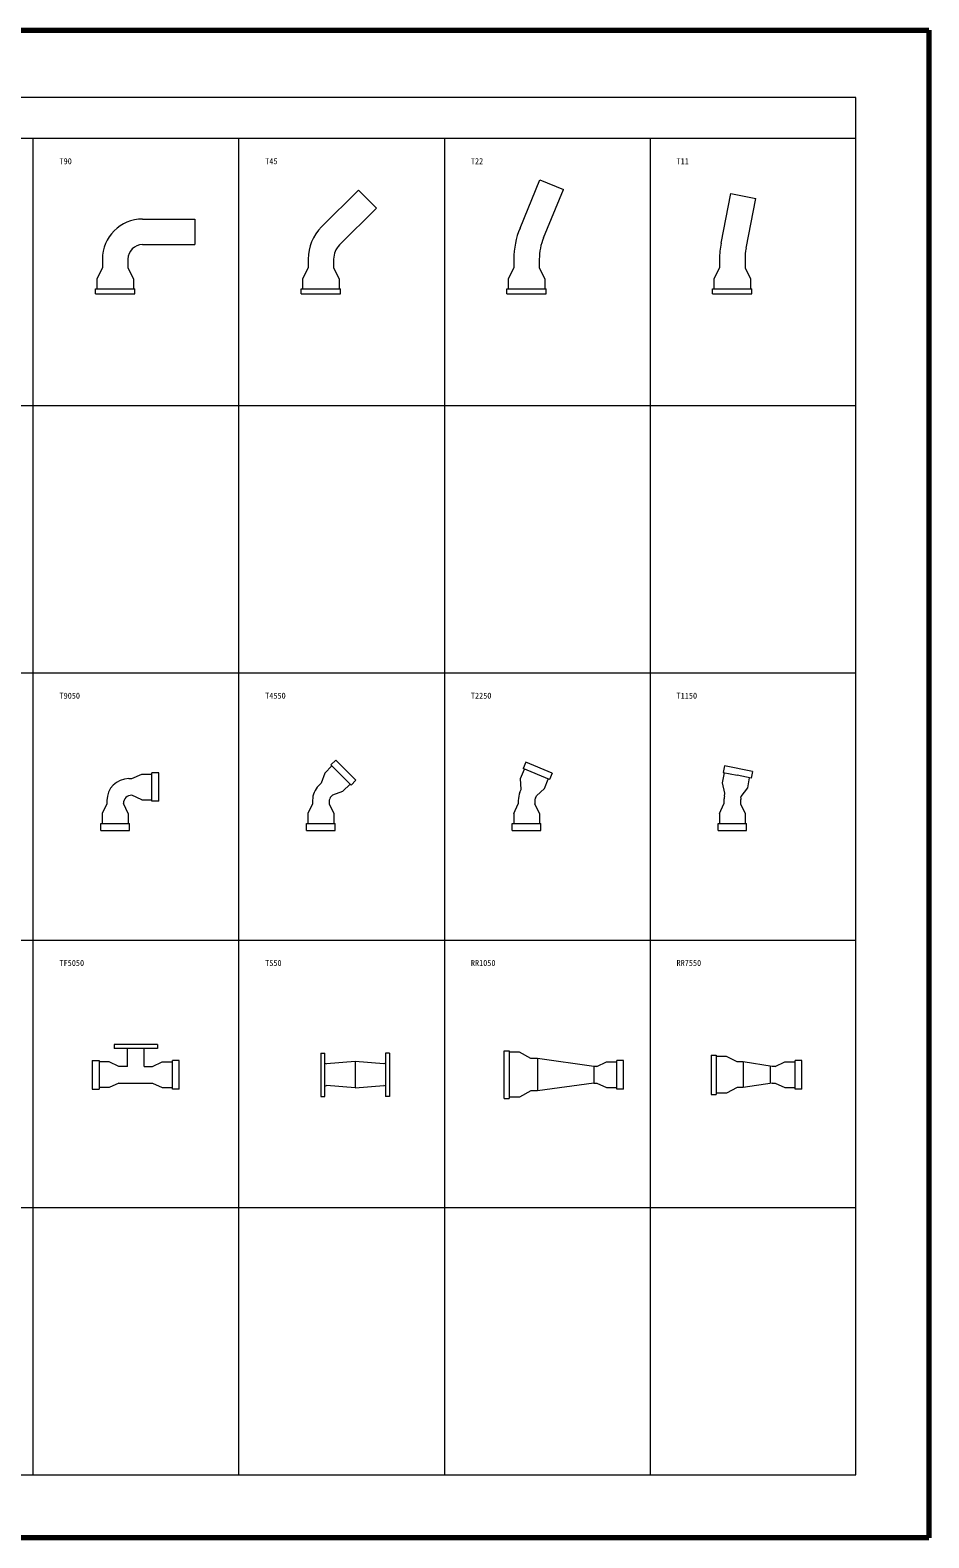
# Model space of a CAD drawing. Units: millimetres, scale not verified. Extents: x -3913 to 4087, y -2580 to 2920.
# Drawn here: x 808 to 4087, y -2580 to 2920 of the extents above; entities that cross this region are included whole.
import ezdxf
from ezdxf.enums import TextEntityAlignment as Align

# ---------------------------------------------------------------- set-up
doc = ezdxf.new("R2010")
doc.units = ezdxf.units.MM
doc.header["$LTSCALE"] = 10
for name, color, linetype, lineweight in [('0-1', 4, 'Continuous', 9), ('0-8', 7, 'Continuous', 18), ('0-F', 5, 'Continuous', 70)]:
    doc.layers.add(name, color=color, linetype=linetype, lineweight=lineweight)
doc.layers.add('0-9', color=7, linetype='Continuous')
doc.styles.add('ＭＳ ゴシック', font='')
doc.styles.get('ＭＳ ゴシック').set_extended_font_data('MS Gothic')

msp = doc.modelspace()

# ---------------------------------------------------------------- linework, layer by layer
at = {"layer": '0-1'}
for p, q in [((3820.47, 2673.88), (-3684.03, 2673.88)), ((3820.47, -2350.94), (3820.47, 2673.88)), ((3820.47, 2523.88), (-3684.03, 2523.88)), ((818.67, 2523.88), (818.67, -2350.94)), ((1569.12, 2523.88), (1569.12, -2350.94)), ((2319.57, 2523.88), (2319.57, -2350.94)), ((3070.02, 2523.88), (3070.02, -2350.94)), ((3820.47, 1548.91), (-3684.03, 1548.91)), ((3820.47, 573.95), (-3684.03, 573.95)), ((3820.47, -401.01), (-3684.03, -401.01)), ((3820.47, -1375.98), (-3684.03, -1375.98)), ((-3684.03, -2350.94), (3820.47, -2350.94))]:
    msp.add_line(p, q, dxfattribs=at)
at = {"layer": '0-8'}
for p, q in [((2681.56, 2162.06), (2754.38, 2337.85)), ((3329.22, 2142.13), (3365.38, 2323.95)), ((3365.38, 2323.95), (3456.6, 2305.81)), ((1937.15, 2136.18), (2071.71, 2270.74)), ((3420.43, 2123.99), (3456.6, 2305.81)), ((1218.67, 2230.41), (1408.67, 2230.41)), ((1408.67, 2230.41), (1408.67, 2137.41)), ((1218.67, 2137.41), (1408.67, 2137.41)), ((1072.17, 2052.06), (1051.67, 2012.62)), ((1072.17, 2083.91), (1072.17, 2052.06)), ((1165.17, 2083.91), (1165.17, 2052.06)), ((1165.17, 2052.06), (1185.67, 2012.62)), ((3323.52, 2052.06), (3303.02, 2012.62)), ((3323.52, 2084.29), (3323.52, 2052.06)), ((3416.52, 2084.29), (3416.52, 2052.06)), ((3416.52, 2052.06), (3437.02, 2012.62)), ((1051.67, 2012.62), (1051.67, 1975.41)), ((1185.67, 2012.62), (1185.67, 1975.41)), ((3303.02, 2012.62), (3303.02, 1975.41)), ((3437.02, 2012.62), (3437.02, 1975.41)), ((1046.67, 1957.41), (1190.67, 1957.41)), ((1190.67, 1957.41), (1190.67, 1975.41)), ((1797.12, 1957.41), (1797.12, 1975.41)), ((1797.12, 1975.41), (1941.12, 1975.41)), ((2547.57, 1975.41), (2691.57, 1975.41)), ((2547.57, 1957.41), (2547.57, 1975.41)), ((2547.57, 1957.41), (2691.57, 1957.41)), ((2691.57, 1957.41), (2691.57, 1975.41)), ((3298.02, 1975.41), (3442.02, 1975.41)), ((3298.02, 1957.41), (3298.02, 1975.41)), ((3298.02, 1957.41), (3442.02, 1957.41)), ((3442.02, 1957.41), (3442.02, 1975.41)), ((1883.12, 209.45), (1909.43, 235.76)), ((1979.43, 165.76), (1905.89, 239.29)), ((2597.89, 189.45), (2612.12, 223.82)), ((2617.07, 248.83), (2607.5, 225.73)), ((2713.15, 209.03), (2617.07, 248.83)), ((3341.26, 235.94), (3336.38, 211.42)), ((3443.26, 215.65), (3341.26, 235.94)), ((1168.42, 189.24), (1179.77, 189.24)), ((1179.77, 189.24), (1215.47, 205.99)), ((1215.47, 205.99), (1252.67, 205.99)), ((1277.67, 210.99), (1252.67, 210.99)), ((1252.67, 106.99), (1252.67, 210.99)), ((1277.67, 106.99), (1277.67, 210.99)), ((1860.84, 163.48), (1869.72, 172.37)), ((1883.12, 209.45), (1869.72, 172.37)), ((1949.59, 142.99), (1975.9, 169.29)), ((1979.43, 165.76), (1975.9, 169.29)), ((1997.11, 183.43), (1979.43, 165.76)), ((2599.7, 150.06), (2597.89, 189.45)), ((2684.73, 153.47), (2698.97, 187.84)), ((2703.59, 185.93), (2698.97, 187.84)), ((3334.03, 173.96), (3341.29, 210.44)), ((3343.49, 135.68), (3334.03, 173.96)), ((3336.38, 211.42), (3387.38, 201.27)), ((3426.22, 155.62), (3433.48, 192.11)), ((1215.47, 111.99), (1252.67, 111.99)), ((1838.87, 110.45), (1838.87, 97.89)), ((1906.69, 123.78), (1912.5, 129.59)), ((1912.5, 129.59), (1949.59, 142.99)), ((2595.41, 139.71), (2599.7, 150.06)), ((2651.72, 117.56), (2655.59, 126.9)), ((2655.59, 126.9), (2684.73, 153.47)), ((3341.31, 124.69), (3343.49, 135.68)), ((3401.81, 118.74), (3402.83, 123.87)), ((3402.83, 123.87), (3426.22, 155.62)), ((1088.42, 97.89), (1071.67, 62.19)), ((1071.67, 62.19), (1071.67, 24.99)), ((1088.42, 109.24), (1088.42, 97.89)), ((1165.67, 62.19), (1148.92, 98.74)), ((1165.67, 62.19), (1165.67, 24.99)), ((1277.67, 106.99), (1252.67, 106.99)), ((1838.87, 97.89), (1822.12, 62.19)), ((1822.12, 62.19), (1822.12, 24.99)), ((1899.37, 106.1), (1899.37, 97.89)), ((1899.37, 97.89), (1916.12, 62.19)), ((1916.12, 62.19), (1916.12, 24.99)), ((2572.57, 62.19), (2589.32, 97.89)), ((2572.57, 62.19), (2572.57, 24.99)), ((2589.32, 109.09), (2589.32, 97.89)), ((2649.82, 108), (2649.82, 97.89)), ((2666.57, 62.19), (2649.82, 97.89)), ((2666.57, 62.19), (2666.57, 24.99)), ((3323.02, 62.19), (3339.77, 97.89)), ((3323.02, 62.19), (3323.02, 24.99)), ((3339.77, 109.09), (3339.77, 97.89)), ((3400.27, 103.13), (3400.27, 97.89)), ((3400.27, 97.89), (3417.02, 62.19)), ((3417.02, 62.19), (3417.02, 24.99)), ((1066.67, 24.99), (1170.67, 24.99)), ((1066.67, -0.01), (1066.67, 24.99)), ((1170.67, -0.01), (1170.67, 24.99)), ((1817.12, 24.99), (1921.12, 24.99)), ((1817.12, -0.01), (1817.12, 24.99)), ((2567.57, 24.99), (2671.57, 24.99)), ((2567.57, -0.01), (2567.57, 24.99)), ((2671.57, -0.01), (2671.57, 24.99)), ((3318.02, 24.99), (3422.02, 24.99)), ((3318.02, -0.01), (3318.02, 24.99)), ((3422.02, -0.01), (3422.02, 24.99)), ((1066.67, -0.01), (1170.67, -0.01)), ((2567.57, -0.01), (2671.57, -0.01)), ((3318.02, -0.01), (3422.02, -0.01)), ((1114.67, -780.98), (1114.67, -794.98)), ((1272.67, -780.98), (1114.67, -780.98)), ((1163.42, -860.73), (1163.42, -794.98)), ((1223.92, -860.73), (1223.92, -794.98)), ((1869.12, -811.98), (1883.12, -811.98)), ((2105.12, -811.98), (2105.12, -969.98)), ((2119.12, -811.98), (2105.12, -811.98)), ((2537.27, -803.98), (2556.27, -803.98)), ((2537.27, -977.98), (2537.27, -803.98)), ((2556.27, -803.98), (2556.27, -977.98)), ((2593.47, -808.98), (2556.27, -808.98)), ((2635.42, -831.98), (2593.47, -808.98)), ((3293.52, -818.98), (3293.52, -962.98)), ((1034.67, -838.98), (1034.67, -942.98)), ((1096.87, -843.98), (1059.67, -843.98)), ((1132.57, -860.73), (1096.87, -843.98)), ((1163.42, -860.73), (1132.57, -860.73)), ((1352.67, -838.98), (1327.67, -838.98)), ((1352.67, -942.98), (1352.67, -838.98)), ((1883.12, -849.24), (1889.23, -851.68)), ((1994.12, -842.65), (1889.23, -851.68)), ((2099.02, -851.68), (1994.12, -842.65)), ((2105.12, -849.24), (2099.02, -851.68)), ((2659.57, -831.98), (2635.42, -831.98)), ((2864.57, -860.73), (2659.57, -831.98)), ((2659.57, -831.98), (2659.57, -949.98)), ((2875.67, -860.73), (2864.57, -860.73)), ((2864.57, -860.73), (2864.57, -921.23)), ((2948.57, -942.98), (2948.57, -838.98)), ((3515.02, -860.73), (3410.02, -844.48)), ((3410.02, -844.48), (3410.02, -937.48)), ((3508.81, -859.77), (3508.81, -921.23)), ((3526.12, -860.73), (3515.02, -860.73)), ((3599.02, -942.98), (3599.02, -838.98)), ((1132.57, -921.23), (1096.87, -937.98)), ((1883.12, -932.72), (1889.23, -930.28)), ((1994.12, -939.31), (2099.02, -930.28)), ((2105.12, -932.72), (2099.02, -930.28)), ((3515.02, -921.23), (3410.02, -937.48)), ((3515.02, -921.23), (3526.12, -921.23)), ((3526.12, -921.23), (3561.82, -937.98)), ((1034.67, -942.98), (1059.67, -942.98)), ((1096.87, -937.98), (1059.67, -937.98)), ((2537.27, -977.98), (2556.27, -977.98)), ((2973.57, -942.98), (2948.57, -942.98)), ((3293.52, -962.98), (3311.52, -962.98)), ((3561.82, -937.98), (3599.02, -937.98)), ((3624.02, -942.98), (3599.02, -942.98))]:
    msp.add_line(p, q, dxfattribs=at)
for points in [[(2595.64, 2197.65), (2668.46, 2373.44), (2754.38, 2337.85)], [(1871.39, 2201.94), (2005.95, 2336.5), (2071.71, 2270.74)], [(1822.62, 2084.21), (1822.62, 2052.06), (1802.12, 2012.62), (1802.12, 1975.41)], [(1915.62, 2084.21), (1915.62, 2052.06), (1936.12, 2012.62), (1936.12, 1975.41)], [(2573.07, 2084.19), (2573.07, 2052.06), (2552.57, 2012.62), (2552.57, 1975.41)], [(2666.07, 2084.19), (2666.07, 2052.06), (2686.57, 2012.62), (2686.57, 1975.41)], [(1046.67, 1957.41), (1046.67, 1975.41), (1190.67, 1975.41)], [(1797.12, 1957.41), (1941.12, 1957.41), (1941.12, 1975.41)], [(1997.11, 183.43), (1923.57, 256.97), (1905.89, 239.29)], [(2713.15, 209.03), (2703.59, 185.93), (2607.5, 225.73)], [(3443.26, 215.65), (3438.39, 191.13), (3387.39, 201.28)], [(1215.47, 111.99), (1178.92, 128.74), (1179.77, 128.74)], [(1817.12, -0.01), (1921.12, -0.01), (1921.12, 24.99)], [(1272.67, -780.98), (1272.67, -794.98), (1114.67, -794.98)], [(1869.12, -811.98), (1869.12, -969.98), (1883.12, -969.98), (1883.12, -811.98)], [(2119.12, -811.98), (2119.12, -969.98), (2105.12, -969.98)], [(3293.52, -818.98), (3311.52, -818.98), (3311.52, -962.98)], [(3410.02, -844.48), (3388.17, -844.48), (3348.72, -823.98), (3311.52, -823.98)], [(1034.67, -838.98), (1059.67, -838.98), (1059.67, -942.98)], [(1223.92, -860.73), (1254.77, -860.73), (1290.47, -843.98), (1327.67, -843.98)], [(1352.67, -942.98), (1327.67, -942.98), (1327.67, -838.98)], [(1994.12, -842.65), (1994.12, -939.31), (1889.23, -930.28)], [(2875.67, -860.73), (2911.37, -843.98), (2948.57, -843.98)], [(2973.57, -942.98), (2973.57, -838.98), (2948.57, -838.98)], [(3526.12, -860.73), (3561.82, -843.98), (3599.02, -843.98)], [(3624.02, -942.98), (3624.02, -838.98), (3599.02, -838.98)], [(1132.57, -921.23), (1254.77, -921.23), (1290.47, -937.98), (1327.67, -937.98)], [(2864.57, -921.23), (2659.57, -949.98), (2635.42, -949.98), (2593.47, -972.98), (2556.27, -972.98)], [(2864.57, -921.23), (2875.67, -921.23), (2911.37, -937.98), (2948.57, -937.98)], [(3410.02, -937.48), (3388.17, -937.48), (3348.72, -957.98), (3311.52, -957.98)]]:
    msp.add_lwpolyline(points, dxfattribs=at)
for centre, radius, start, end in [((1218.67, 2083.91), 146.5, 90, 180), ((1989.12, 2084.21), 166.5, 135.00005, 180), ((2869.57, 2084.19), 296.5, 157.49995, 180), ((2869.57, 2084.19), 203.5, 157.49982, 180.00011), ((1218.67, 2083.91), 53.5, 90, 180), ((1989.12, 2084.21), 73.5, 134.99995, 180), ((3620.02, 2084.29), 296.5, 168.75011, 180), ((3620.02, 2084.29), 203.5, 168.74988, 180), ((1168.42, 109.24), 80, 90, 180), ((1178.92, 98.74), 30, 90, 180), ((1913.87, 110.45), 75, 135.00005, 180), ((1924.37, 106.1), 25, 135, 180), ((2669.32, 109.09), 80, 157.5002, 180), ((2674.82, 108), 25, 157.49948, 180), ((3419.77, 109.09), 80, 168.74989, 180), ((3480.27, 103.13), 80, 168.74989, 180)]:
    msp.add_arc(centre, radius, start, end, dxfattribs=at)
at = {"layer": '0-F'}
for p, q in [((-3912.76, 2919.65), (4087.24, 2919.65)), ((4087.24, 2919.65), (4087.24, -2580.35)), ((4087.24, -2580.35), (-3912.76, -2580.35))]:
    msp.add_line(p, q, dxfattribs=at)

# ---------------------------------------------------------------- texts
at = {"layer": '0-9', "style": 'ＭＳ ゴシック'}
for s, p in [('T90', (915.55, 2424.07)), ('T45', (1666, 2424.07)), ('T22', (2416.45, 2424.07)), ('T11', (3166.9, 2424.07)), ('T9050', (915.55, 474.14)), ('T4550', (1666, 474.14)), ('T2250', (2416.45, 474.14)), ('T1150', (3166.9, 474.14)), ('TF5050', (915.55, -500.83)), ('TS50', (1666, -500.83)), ('RR1050', (2416.45, -500.83)), ('RR7550', (3166.9, -500.83))]:
    msp.add_text(s, height=21.99, dxfattribs=at).set_placement(p, align=Align.BOTTOM_LEFT)

doc.saveas('drawing.dxf')
